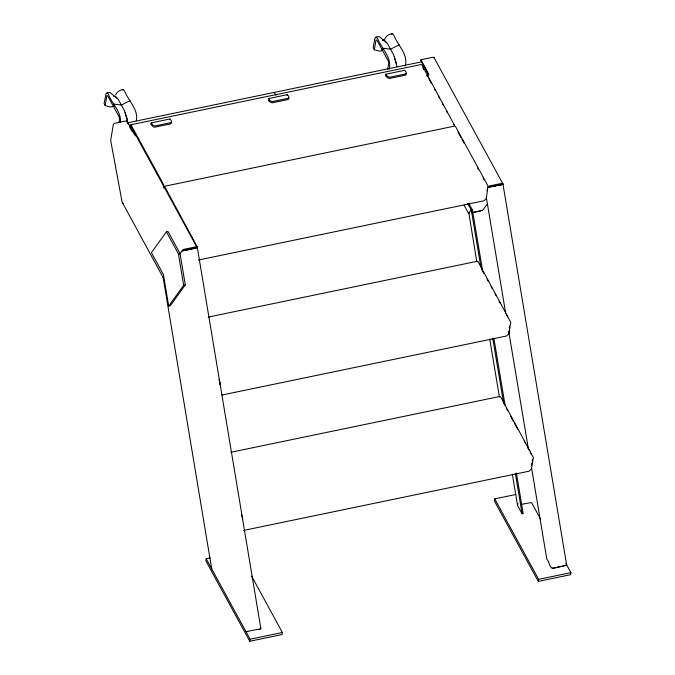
<?xml version="1.0" encoding="UTF-8"?>
<svg xmlns="http://www.w3.org/2000/svg" width="675" height="675" viewBox="0 0 675 675"><rect width="100%" height="100%" fill="white"/><g stroke="black" fill="none" stroke-linecap="round" stroke-linejoin="round"><path stroke-width="1.01" d="M171.374 122.394L171.366 123.348L170.421 123.938L154.803 127.17L153.47 127.06L150.736 124.175M288.731 98.044L288.723 98.997L287.769 99.588L272.16 102.828L269.89 101.959L268.895 100.145L268.751 101.031M406.08 73.702L406.072 74.647L405.127 75.237L389.509 78.477L387.239 77.608L386.252 75.794L386.1 76.68M211.756 569.143L162.979 276.564M163.401 277.13L162.869 276.716M120.471 122.251C121.382 111.653 111.915 103.722 108.489 94.416L107.148 92.939L106.152 93.251L104.085 103.621L105.182 105.629L110.557 107.021L114.32 106.237M136.215 136.266L135.911 135.338L134.831 135.236L126.908 120.732L115.113 123.179A1.755 1.097 -28.6 0 0 113.29 124.74L110.666 140.451L122.082 201.985L162.861 277.037M163.865 187.793L164.008 186.384L454.697 126.073L455.591 126.647L488.025 186.064L486.287 198.636L483.916 200.796L198.382 260.035M502.917 184.402L488.506 187L487.679 187.625M196.054 248.003L183.22 250.661L196.222 247.944M105.182 105.629L106.827 95.782L107.688 95.884L119.078 116.758L119.559 119.112L119.045 122.175M113.383 106.321L113.763 104.068L121.382 105.055L129.904 100.718M126.782 121.525L126.908 120.732M136.291 120.842C138.805 109.569 128.242 100.786 124.63 91.066L123.289 89.589C119.931 89.707 116.876 91.91 115.568 94.964M163.612 187.802L163.738 184.823L131.313 125.407L130.418 124.841L421.107 64.53L422.002 65.104L454.629 125.575M219.78 384.548L220.101 382.624L218.911 379.747M210.212 557.913L206.179 558.748L205.833 560.798L249.742 641.25L282.04 634.551L282.378 632.5L251.598 576.087M242.35 519.75L242.671 517.826L241.481 514.941M249.742 641.25L250.079 639.2L206.179 558.748M382.32 48.667L381.974 50.709L379.713 51.182L374.338 49.79L375.983 39.943L376.844 40.044L388.235 60.919L388.716 63.273L387.72 69.247M382.539 50.482L382.919 48.229L390.547 49.216L399.06 44.879M385.442 75.473L385.957 74.191L404.798 70.284L406.282 72.47L406.282 73.415L405.329 74.005L389.72 77.245L387.442 76.376L385.957 74.191M389.137 69.314C392.285 57.713 381.493 48.49 377.646 38.576L376.304 37.1L375.317 37.412L374.701 39.057L373.241 47.782L374.338 49.79M405.287 65.964C408.426 54.363 397.634 45.149 393.787 35.227L392.445 33.75C389.087 33.868 386.032 36.07 384.733 39.116L382.632 40.348M434.126 58.177A1.755 1.097 -28.6 0 0 432.717 57.282L420.913 59.737L420.787 60.531L428.701 75.035M487.021 190.814L487.35 188.882M509.271 327.957L509.6 326.017M515.911 494.488L494.716 498.884L494.37 500.943L538.279 581.386L570.577 574.687L570.915 572.636L565.869 563.389M531.52 465.092L531.849 463.151M532.17 461.219L532.491 459.278M538.279 581.386L538.616 579.336L494.716 498.884M489.063 187.211L501.896 184.545M426.988 75.938L428.836 74.242L420.913 59.737M531.571 467.986L546.843 559.313C549.517 561.136 549.264 569.236 553.669 568.131L566.671 565.102L502.959 184.106M197.218 247.885L197.176 247.447L182.081 250.965M469.437 213.671L468.568 213.401L471.268 209.756L472.34 209.528L482.583 270.751M476.685 261.065L468.821 213.03M150.854 123.491L151.251 122.884L170.092 118.977L171.577 121.162L171.577 122.116L170.623 122.707L155.014 125.947L152.736 125.069L151.251 122.884M169.695 119.585L170.092 118.977M268.203 99.141L268.599 98.542L287.44 94.627L288.934 96.812L288.925 97.765L287.98 98.356L272.363 101.596L270.093 100.727L268.599 98.542M287.044 95.234L287.44 94.627M166.413 231.812L151.428 252.636L163.451 274.641L168.699 306.079L170.311 305.741L185.287 284.918L180.039 253.488L168.024 231.474L166.413 231.812L178.419 253.817L183.668 285.255L168.699 306.079M179.618 254.264L182.14 250.889A1.755 1.097 -28.6 0 1 183.963 249.32L196.079 246.814L196.847 246.974L197.117 247.843M487.89 187.523L489.451 185.946L501.567 183.431A1.755 1.097 -28.6 0 1 502.976 184.326M487.443 203.901L482.642 210.313L472.179 212.6M197.345 247.674L260.761 628.062L260.752 628.847L259.782 629.1M518.113 503.812L517.531 504.428L517.801 505.887L522.112 513.793L523.192 513.574L516.426 473.099M502.748 184.047L501.846 184.292M482.524 210.465L472.053 212.76M488.928 187.22L489.527 186.975M122.302 89.902L123.289 89.589M391.458 34.062L392.445 33.75M197.168 247.455L196.197 247.717M107.148 92.939L109.89 92.374L113.763 95.588M376.304 37.1L379.046 36.526L382.919 39.741M127.263 122.901L421.833 61.788M178.419 253.817L180.039 253.488M183.668 285.255L185.287 284.918M208.229 317.09L477.267 261.276L478.17 261.849L510.789 322.312L508.857 333.838L506.495 335.998L221.991 395.018M230.799 452.292L499.846 396.47L500.74 397.043L533.368 457.515L531.436 469.041L529.065 471.192L243.532 530.44M520.973 504.385L531.52 502.571L540.54 519.041M552.226 568.358L566.578 565.372M250.079 639.2L282.378 632.5M538.616 579.336L570.915 572.636M246.08 631.614L260.778 628.822M184.241 250.189L182.942 250.391M247.826 631.581L246.426 631.792M113.467 96.196L115.611 96.576L118.243 99.293L124.529 110.818L127.853 122.538M488.573 187L501.846 184.621M397.01 66.698L393.685 54.979L387.399 43.453L384.767 40.736L382.548 39.968L383.569 40.601M162.97 276.877L163.51 276.978M383.738 40.171L386.547 42.694M114.573 96.019L117.391 98.542M130.731 125.947L163.392 185.709M164.008 186.384L164.903 186.958L197.53 247.421M164.32 187.49L196.982 247.253M122.504 203.082L123.407 203.858M274.042 92.45L276.033 95.158M434.017 57.611L502.867 183.752M422.871 67.762L423.875 69.601M426.878 75.111L427.882 76.95M428.887 78.789L431.392 83.379M434.405 88.897L435.409 90.737M438.413 96.247L439.417 98.086M442.429 103.596L443.424 105.435M446.437 110.953L447.441 112.793M457.962 132.064L460.974 137.573M461.978 139.413L463.978 143.092M477.52 167.898L478.524 169.737M483.038 178.006L484.042 179.845M468.712 203.183L472.247 209.655L471.167 209.874L467.64 203.411M464.054 205.132L468.568 213.401M481.537 269.097L484.051 273.696M487.055 279.205L488.059 281.045M491.071 286.563L492.067 288.394M495.079 293.912L496.083 295.751M499.095 301.261L500.091 303.1M506.613 315.048L507.617 316.887M506.621 408.898L507.625 410.729M510.629 416.247L513.641 421.757M514.645 423.596L517.658 429.114M524.171 441.062L525.175 442.893M528.188 448.411L529.183 450.25M530.187 452.09L531.191 453.921M127.271 122.437L128.267 124.242M129.254 126.056L132.224 131.498M260.508 627.522L260.761 628.062M394.335 56.97L396.47 63.501M125.179 112.809L127.313 119.348M453.963 124.74L454.081 125.398M219.434 381.788L219.552 382.455M486.27 197.134L505.71 313.36M508.663 331.003L528.449 449.314M493.864 338.2L505.145 405.65M471.268 209.756L480.811 266.827M492.784 338.428L503.719 403.802M515.346 473.327L522.112 513.793M489.721 339.027L499.458 397.246M512.325 474.171L517.539 505.356"/></g></svg>
